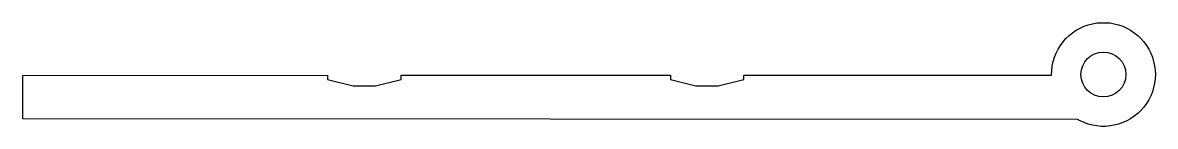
# Model space of a CAD drawing. Extents: x -173 to -68, y -48 to -38.
import ezdxf

# ---------------------------------------------------------------- set-up
doc = ezdxf.new("R2010")
doc.units = 0
doc.layers.add('DEFAULT', color=18, linetype='CONTINUOUS')

msp = doc.modelspace()

# ---------------------------------------------------------------- linework, layer by layer
at = {"layer": 'DEFAULT'}
msp.add_lwpolyline([(-77.33, -42.92), (-77.28, -42.51), (-77.19, -42.11), (-77.07, -41.72), (-76.92, -41.33), (-76.73, -40.97), (-76.52, -40.62), (-76.27, -40.29), (-76, -39.98), (-75.7, -39.69), (-75.38, -39.43), (-75.04, -39.2), (-74.68, -39), (-74.31, -38.83), (-73.92, -38.7), (-73.52, -38.59), (-73.12, -38.52), (-72.71, -38.49), (-72.29, -38.49), (-71.88, -38.52), (-71.48, -38.59), (-71.08, -38.7), (-70.69, -38.83), (-70.32, -39), (-69.96, -39.2), (-69.62, -39.43), (-69.3, -39.69), (-69, -39.98), (-68.73, -40.29), (-68.48, -40.62), (-68.27, -40.97), (-68.08, -41.33), (-67.93, -41.72), (-67.81, -42.11), (-67.72, -42.51), (-67.67, -42.92), (-67.65, -43.33), (-67.67, -43.74), (-67.72, -44.15), (-67.81, -44.55), (-67.93, -44.95), (-68.08, -45.33), (-68.27, -45.7), (-68.48, -46.05), (-68.73, -46.38), (-69, -46.69), (-69.3, -46.97), (-69.62, -47.23), (-69.96, -47.46), (-70.32, -47.66), (-70.69, -47.83), (-71.08, -47.97), (-71.48, -48.07), (-71.88, -48.14), (-72.29, -48.18), (-72.71, -48.18), (-73.12, -48.14), (-73.52, -48.07), (-73.92, -47.97), (-74.31, -47.83), (-74.68, -47.66), (-74.91, -47.53), (-173.39, -47.48), (-173.39, -43.44), (-144.92, -43.38), (-144.92, -43.79), (-142.55, -44.38), (-140.45, -44.38), (-138.07, -43.79), (-138.07, -43.38), (-112.92, -43.38), (-112.92, -43.79), (-110.55, -44.38), (-108.45, -44.38), (-106.07, -43.79), (-106.07, -43.38), (-77.35, -43.38)], close=True, dxfattribs=at)
msp.add_circle((-72.5, -43.33), 2.1, dxfattribs=at)

doc.saveas('drawing.dxf')
